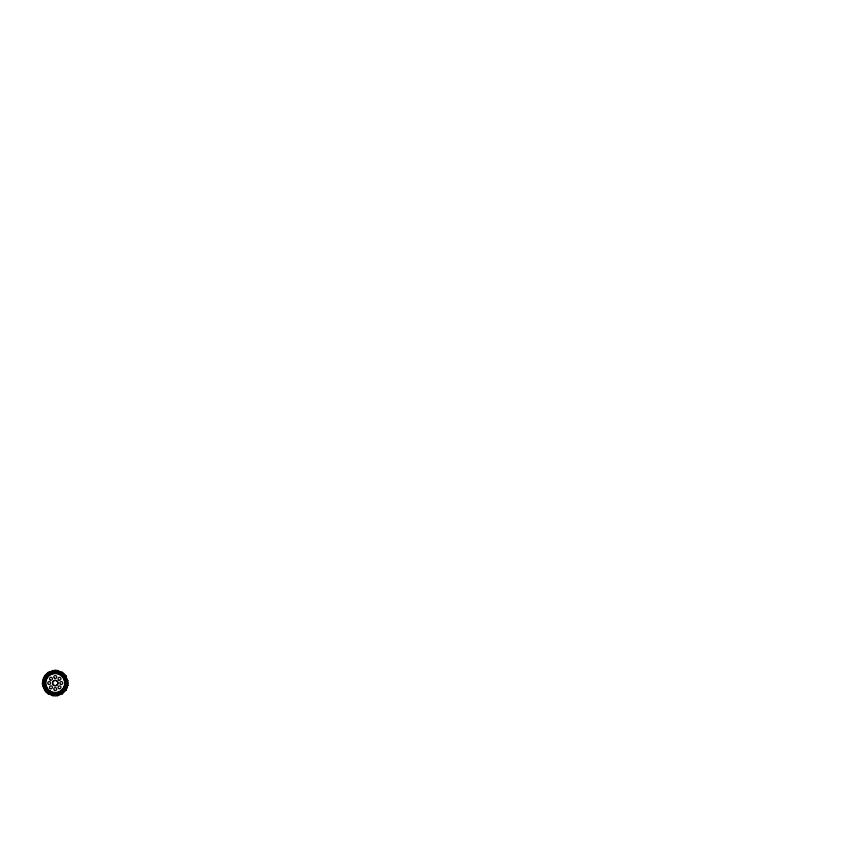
<?xml version="1.0" encoding="UTF-8"?>
<svg xmlns="http://www.w3.org/2000/svg" width="846" height="846" viewBox="0 0 846 846"><rect width="100%" height="100%" fill="white"/><g stroke="black" fill="none" stroke-linecap="round" stroke-linejoin="round"><path stroke-width="1.27" d="M44.552 675.901C50.168 672.898 57.718 669.218 63.175 675.108C67.447 679.327 67.447 686.751 63.175 690.971C58.247 696.089 48.962 694.862 45.525 688.644C41.782 682.997 46.001 677.424 48.106 672.348L44.552 675.901L45.97 676.853L44.627 675.922L43.358 678.122L42.3 683.039L42.628 685.546L44.627 690.156L45.991 689.247L44.552 690.177L46.086 692.187L48.106 693.731L49.057 692.303L48.127 693.657L52.769 695.581L53.087 693.974M67.511 685.482L67.511 680.596M61.451 692.292L62.382 693.731L65.935 690.177L64.508 689.226L65.861 690.156L67.12 687.957L68.188 683.039L65.861 675.922L64.497 676.832L65.935 675.901L62.382 672.348L61.43 673.765L62.361 672.422L55.244 670.095L48.127 672.422L49.057 673.765M57.401 672.105L57.718 670.497C56.365 675.425 59.855 667.092 55.244 671.819L52.727 670.423L53.065 672.105M62.361 693.657L57.718 695.581L57.401 693.974L57.75 695.645L55.244 695.983L52.727 695.645L53.065 693.963M43.04 680.628L44.912 676.113M67.437 685.44L65.565 689.966M62.382 693.731L63.175 690.971L65.935 690.177M44.309 685.218L42.628 685.546L44.024 683.039L42.628 680.522L44.309 680.861L42.702 680.565M67.775 680.565L66.178 680.882L67.849 680.522L66.464 683.039L67.849 685.546L66.168 685.218M44.838 676.091L48.296 672.633M48.317 672.707L52.833 670.836M62.17 693.371L57.644 695.232M52.727 695.645L55.244 694.259L57.75 695.645M42.702 685.514L44.309 685.197M56.872 670.656L57.687 670.762M66.178 685.197L67.775 685.514M57.634 670.857L62.149 672.729M52.833 695.232L48.317 693.371M65.935 675.901L63.175 675.108L62.382 672.348M44.552 690.177L47.313 690.971L48.106 693.731M62.192 672.633L62.847 673.13M64.148 674.135L65.153 675.436M44.838 689.987L46.34 691.943M65.565 676.113L67.437 680.628M44.912 689.966L43.04 685.44M63.461 678.291L64.412 680.586M46.075 685.493L47.027 687.787M52.769 670.497L53.087 672.105M44.743 680.226C40.619 693.572 62.636 699.473 65.745 685.852C69.869 672.507 47.852 666.606 44.743 680.226M48.465 684.308A1.47 1.47 0 0 0 50.665 683.039A1.47 1.47 0 0 0 48.465 681.77A1.47 1.47 0 0 0 48.465 684.308M50.242 680.036A1.47 1.47 0 0 0 52.441 678.767A1.47 1.47 0 0 0 50.242 677.498A1.47 1.47 0 0 0 50.242 680.036M54.504 678.27A1.47 1.47 0 0 0 56.714 677.001A1.47 1.47 0 0 0 54.504 675.732A1.47 1.47 0 0 0 54.504 678.27M58.776 680.036A1.47 1.47 0 0 0 60.975 678.767A1.47 1.47 0 0 0 58.776 677.498A1.47 1.47 0 0 0 58.776 680.036M50.496 691.256A9.486 9.486 0 0 0 64.73 683.039A9.486 9.486 0 0 0 50.496 674.822A9.486 9.486 0 0 0 50.496 691.256M53.414 684.869A2.591 2.591 0 0 0 57.74 683.705A2.591 2.591 0 0 0 54.567 680.533A2.591 2.591 0 0 0 53.414 684.869M58.776 688.581A1.47 1.47 0 0 0 60.975 687.312A1.47 1.47 0 0 0 58.776 686.043A1.47 1.47 0 0 0 58.776 688.581M60.552 684.308A1.47 1.47 0 0 0 62.752 683.039A1.47 1.47 0 0 0 60.552 681.77A1.47 1.47 0 0 0 60.552 684.308M54.504 690.347A1.47 1.47 0 0 0 56.714 689.078A1.47 1.47 0 0 0 54.504 687.809A1.47 1.47 0 0 0 54.504 690.347M50.242 688.581A1.47 1.47 0 0 0 52.441 687.312A1.47 1.47 0 0 0 50.242 686.043A1.47 1.47 0 0 0 50.242 688.581M50.326 691.552A9.835 9.835 0 0 0 65.079 683.039A9.835 9.835 0 0 0 50.326 674.516A9.835 9.835 0 0 0 50.326 691.552M53.858 685.429A2.76 2.76 0 0 0 58.004 683.039A2.76 2.76 0 0 0 53.858 680.649A2.76 2.76 0 0 0 53.858 685.429"/></g></svg>
